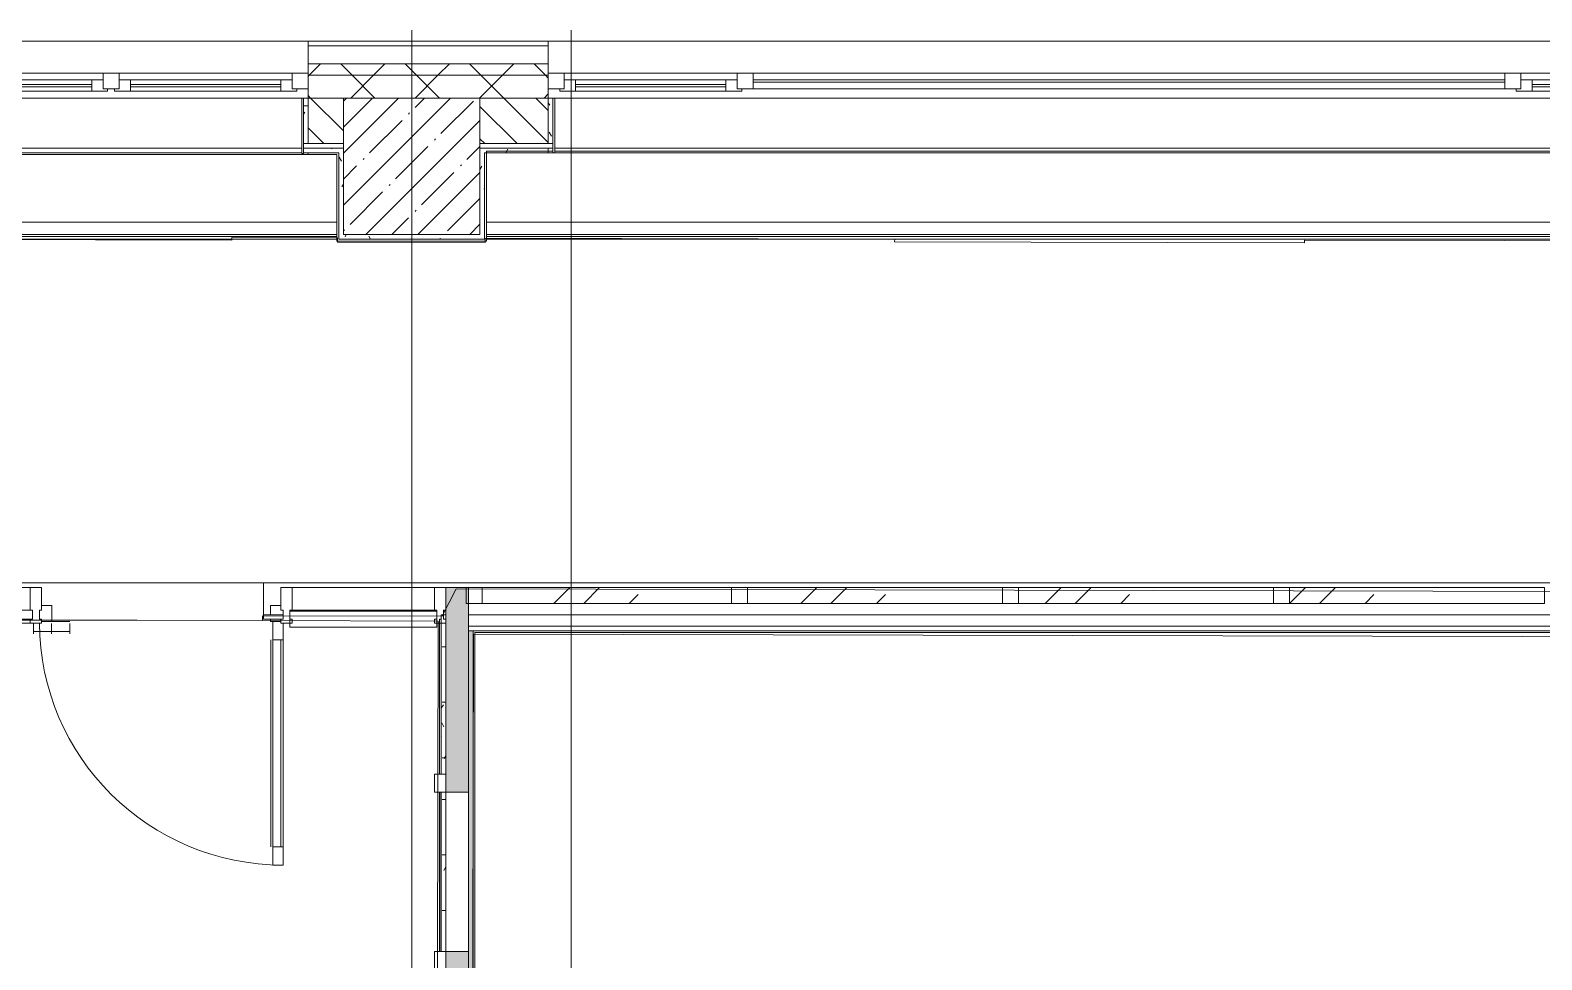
# Model space of a CAD drawing. Header units: millimetres. Extents: x -213911 to 415037, y -3642 to 107391.
# Drawn here: x 58850 to 65487, y 23178 to 27262 of the extents above; entities that cross this region are included whole.
import ezdxf

# ---------------------------------------------------------------- set-up
doc = ezdxf.new("R2010")
doc.units = ezdxf.units.MM
for name, color, linetype, lineweight in [('A-AREA-BNDY', 7, 'Continuous', 5), ('A-DETL-GENF', 7, 'Continuous', 9), ('A-FLOR', 7, 'Continuous', 9), ('A-GLAZ', 7, 'Continuous', 9), ('A-GLAZ-1', 7, 'Continuous', 5), ('A-GLAZ-CURT', 7, 'Continuous', 9), ('A-GLAZ-CURT-1', 7, 'Continuous', 5), ('A-GLAZ-CURT-2', 7, 'Continuous', 20), ('A-GLAZ-CWMG', 7, 'Continuous', 9), ('A-GLAZ-CWMG-1', 7, 'Continuous', 20), ('A-WALL', 7, 'Continuous', 5), ('I-WALL', 7, 'Continuous', 5), ('S-COLS', 7, 'Continuous', 9), ('S-COLS-1', 7, 'Continuous', 5), ('Оси', 7, 'Continuous', 9)]:
    doc.layers.add(name, color=color, linetype=linetype, lineweight=lineweight)
for name, color, linetype, lineweight, true_color in [('A-DOOR-1', 7, 'Continuous', 5, 0xc0c0c0), ('A-DOOR-5', 7, 'Continuous', 5, 0xb2b8bf), ('A-DOOR-6', 7, 'Continuous', 5, 0xe2e8ef), ('A-WALL-1', 9, 'Continuous', 5, 0x808080), ('A-WALL-FNSH-1', 9, 'Continuous', 5, 0x808080)]:
    doc.layers.add(name, color=color, linetype=linetype, lineweight=lineweight, true_color=true_color)
pattern_1 = [(45, (64.7, -136.06), (-141.42136, 141.42136), []), (135, (64.7, -136.06), (-141.42136, -141.42136), [])]
pattern_2 = [(0, (64.7, -136.06), (243.84, 60.96), [20.117, -162.763, 20.117, -162.763, -975.36]), (0, (64.7, -136.06), (243.84, 60.96), [-365.76, 20.117, -345.643, 20.117, -162.763, -426.72]), (0, (64.7, -136.06), (243.84, 60.96), [-914.4, 20.117, -101.803, 20.117, -284.683]), (120, (156.14, -105.58), (-174.71291, 180.691634), [20.117, -162.763, 20.117, -162.763, -975.36]), (120, (156.14, -105.58), (-174.71291, 180.691634), [-365.76, 20.117, -345.643, 20.117, -162.763, -426.72]), (120, (156.14, -105.58), (-174.71291, 180.691634), [-914.4, 20.117, -101.803, 20.117, -284.683]), (240, (186.62, 16.34), (-69.12709, -241.651634), [20.117, -162.763, 20.117, -162.763, -975.36]), (240, (186.62, 16.34), (-69.12709, -241.651634), [-365.76, 20.117, -345.643, 20.117, -162.763, -426.72]), (240, (186.62, 16.34), (-69.12709, -241.651634), [-914.4, 20.117, -101.803, 20.117, -284.683])]

# ---------------------------------------------------------------- blocks, each defined once
blk = doc.blocks.new('Системная панель - Стекло - 70мм-31693619-Объем проектирования 1 этажа')
at = {"layer": 'A-GLAZ-CURT-1'}
h = blk.add_hatch(dxfattribs=at)
h.set_pattern_fill('FP_58', color=256, style=0, pattern_type=2)
h.set_pattern_definition([(225, (61517.5, 24715), (565.685, -565.685), [400, -1200]), (225, (61917.5, 24915), (565.685, -565.685), [1200, -400]), (225, (61117.5, 25115), (565.685, -565.685), [400, -1200])])
h.paths.add_polyline_path([(547.5, 35), (-547.5, 35), (-547.5, -35), (547.5, -34.3), (547.5, 25)])
at = {"layer": 'A-GLAZ-CURT-2'}
for p, q in [((547.5, 35), (-547.5, 35)), ((-547.5, 35), (-547.5, -35)), ((547.5, -35), (547.5, 35)), ((-547.5, -35), (547.5, -35))]:
    blk.add_line(p, q, dxfattribs=at)
blk = doc.blocks.new('Прямоугольный импост - 50 x 70 мм-23766079-Объем проектирования 1 этажа')
at = {"layer": 'A-GLAZ-CWMG-1'}
for p, q in [((-35, 35), (35, 35)), ((-35, -35), (-35, 35)), ((35, 35), (35, -35)), ((35, -35), (-35, -35))]:
    blk.add_line(p, q, dxfattribs=at)
blk = doc.blocks.new('Системная панель - Стекло - 70мм-31693620-Объем проектирования 1 этажа')
at = {"layer": 'A-GLAZ-CURT-1'}
h = blk.add_hatch(dxfattribs=at)
h.set_pattern_fill('FP_77', color=256, style=0, pattern_type=2)
h.set_pattern_definition([(225, (63885, 24715), (565.685, -565.685), [400, -1200]), (225, (64285, 24915), (565.685, -565.685), [1200, -400]), (225, (63485, 25115), (565.685, -565.685), [400, -1200])])
h.paths.add_polyline_path([(-560, 35), (-560, -35), (560, -35), (560, 35)])
at = {"layer": 'A-GLAZ-CURT-2'}
for p, q in [((560, 35), (-560, 35)), ((-560, 35), (-560, -35)), ((560, -35), (560, 35)), ((-560, -35), (560, -35))]:
    blk.add_line(p, q, dxfattribs=at)
blk = doc.blocks.new('PNS_Панель прямоугольная - Нр_Стекло - 40мм-32305525-Объем проектирования 1 этажа')
at = {"layer": 'A-GLAZ-1'}
for p, q in [((-312.5, 0), (312.5, 0)), ((-227.5, 0), (-302.5, 0)), ((-302.5, -40), (302.5, -40))]:
    blk.add_line(p, q, dxfattribs=at)
blk = doc.blocks.new('Прямоугольный импост - Импост структурный с накладкой - 160мм Темный-32302294-Объем проектирования 1 этажа')
at = {"layer": 'A-GLAZ-CWMG-1'}
for p, q in [((-25, 40), (-25, 140)), ((-25, 140), (25, 140)), ((25, 140), (25, 40)), ((-15, 40), (-25, 40)), ((-25, -17), (-25, 0)), ((-25, 0), (-15, 0)), ((-15, 0), (-15, 40)), ((15, 40), (15, 0)), ((25, 40), (15, 40)), ((15, 0), (25, 0)), ((25, 0), (25, -17)), ((25, -17), (-25, -17))]:
    blk.add_line(p, q, dxfattribs=at)
blk = doc.blocks.new('Прямоугольный импост - 50 x 70 мм-V67-Объем проектирования 1 этажа')
at = {"layer": 'A-GLAZ-CWMG-1'}
for p, q in [((-35, 35), (35, 35)), ((-35, -35), (-35, 35)), ((35, 35), (35, -35)), ((35, -35), (-35, -35))]:
    blk.add_line(p, q, dxfattribs=at)
blk = doc.blocks.new('Дверь_Витражная_остекление_ - В-6 витраж-32305533-Объем проектирования 1 этажа')
at = {"layer": 'A-DETL-GENF'}
for p, q in [((-535, 1080), (-490, 1080)), ((-535, 1080), (-535, 17)), ((-490, 1080), (-535, 1080)), ((-535, 1080), (-535, 17)), ((-490, 1080), (-490, 10)), ((-490, 10), (-490, 1080)), ((-535, 1000), (-490, 1000)), ((-525, 1000), (-525, 90)), ((-481, 1000), (-481, 90)), ((-535, 90), (-490, 90)), ((-490, 10), (-525, 10)), ((-525, 10), (-490, 10)), ((-480, 10), (-525, 10)), ((-480, 0), (-480, 10)), ((401, 64), (401, 19)), ((561, 54), (401, 54)), ((525, 10), (401, 10)), ((480, -60), (480, 10)), ((480, 10), (525, 10)), ((481, 19), (481, 64)), ((481, 64), (481, 19)), ((561, 64), (561, 19)), ((-525, -60), (-480, -60)), ((-480, -60), (-480, -20)), ((525, -60), (480, -60))]:
    blk.add_line(p, q, dxfattribs=at)
at = {"layer": 'A-DOOR-6'}
blk.add_line((-535, 1080), (-535, 17), dxfattribs=at)
blk.add_arc((-535, 10), 1070, 0.37674, 90, dxfattribs=at)
blk = doc.blocks.new('Прямоугольный импост - Импост структурный с накладкой - 160мм Темный-V72-Объем проектирования 1 этажа')
at = {"layer": 'A-GLAZ-CWMG-1'}
for p, q in [((-25, 40), (-25, 140)), ((-25, 140), (25, 140)), ((25, 140), (25, 40)), ((-15, 40), (-25, 40)), ((-25, -17), (-25, 0)), ((-25, 0), (-15, 0)), ((-15, 0), (-15, 40)), ((15, 40), (15, 0)), ((25, 40), (15, 40)), ((15, 0), (25, 0)), ((25, 0), (25, -17)), ((25, -17), (-25, -17))]:
    blk.add_line(p, q, dxfattribs=at)
blk = doc.blocks.new('Системная панель - Стекло - 70мм-V80-Объем проектирования 1 этажа')
at = {"layer": 'A-GLAZ-CURT-1'}
h = blk.add_hatch(dxfattribs=at)
h.set_pattern_fill('FP_97', color=256, style=0, pattern_type=2)
h.set_pattern_definition([(225, (65075, 24715), (565.685, -565.685), [400, -1200]), (225, (65475, 24915), (565.685, -565.685), [1200, -400]), (225, (64675, 25115), (565.685, -565.685), [400, -1200])])
h.paths.add_polyline_path([(560, 35), (-560, 35), (-560, -35), (560, -35), (560, 25)])
at = {"layer": 'A-GLAZ-CURT-2'}
for p, q in [((560, 35), (-560, 35)), ((-560, 35), (-560, -35)), ((560, -35), (560, 35)), ((-560, -35), (560, -35))]:
    blk.add_line(p, q, dxfattribs=at)
blk = doc.blocks.new('Прямоугольный импост - Импост структурный с накладкой - 160мм Темный-32305521-Объем проектирования 1 этажа')
at = {"layer": 'A-GLAZ-CWMG'}
for p, q in [((58180, 24950), (58785, 24950)), ((58180, 24793), (58785, 24793))]:
    blk.add_line(p, q, dxfattribs=at)
blk = doc.blocks.new('120_Окно_СКБ_2Ст - 120_Окно_СКБ_2Ст 2300х2400 _мал створка справа_-19949978-Объем проектирования 1 этажа')
at = {"layer": 'A-GLAZ'}
for p, q in [((-1150, -75), (-1150, -5)), ((-1150, -5), (-1080, -5)), ((-1080, -5), (-1080, -75)), ((250, -35), (-1080, -35)), ((-1080, -35), (-1080, -75)), ((-1030, -85), (-1030, -35)), ((200, -85), (200, -35)), ((250, -75), (250, -5)), ((250, -5), (320, -5)), ((250, -75), (250, -35)), ((320, -5), (320, -75)), ((1080, -35), (320, -35)), ((320, -35), (320, -75)), ((370, -85), (370, -35)), ((1030, -85), (1030, -35)), ((1080, -75), (1080, -5)), ((1080, -5), (1150, -5)), ((1080, -75), (1080, -35)), ((1150, -5), (1150, -75)), ((-1080, -75), (-1150, -75)), ((-1080, -75), (-1100, -75)), ((-1100, -75), (-1100, -85)), ((-1100, -85), (270, -85)), ((270, -85), (-1100, -85)), ((320, -75), (250, -75)), ((270, -75), (250, -75)), ((270, -85), (270, -75)), ((320, -75), (300, -75)), ((300, -75), (300, -85)), ((300, -85), (1100, -85)), ((1100, -85), (300, -85)), ((1150, -75), (1080, -75)), ((1100, -75), (1080, -75)), ((1100, -85), (1100, -75))]:
    blk.add_line(p, q, dxfattribs=at)
at = {"layer": 'A-GLAZ-1'}
for p, q in [((1150, -5), (-1150, -5)), ((-1030, -55), (200, -55)), ((200, -65), (-1030, -65)), ((370, -55), (1030, -55)), ((1030, -65), (370, -65)), ((-1150, -75), (-1100, -75)), ((270, -75), (300, -75)), ((1100, -75), (1150, -75))]:
    blk.add_line(p, q, dxfattribs=at)
blk = doc.blocks.new('120_Окно_СКБ_3Ст - 120_Окно_СКБ_3Ст_5100-21641134-Объем проектирования 1 этажа')
at = {"layer": 'A-GLAZ'}
for p, q in [((-2550, -75), (-2550, -5)), ((-2550, -5), (-2480, -5)), ((-2480, -5), (-2480, -75)), ((-1720, -35), (-2480, -35)), ((-2480, -35), (-2480, -75)), ((-2430, -85), (-2430, -35)), ((-1770, -85), (-1770, -35)), ((-1720, -75), (-1720, -5)), ((-1720, -5), (-1650, -5)), ((-1720, -75), (-1720, -35)), ((-1650, -5), (-1650, -75)), ((1650, -75), (1650, -5)), ((1650, -5), (1720, -5)), ((1720, -5), (1720, -75)), ((2480, -35), (1720, -35)), ((1720, -35), (1720, -75)), ((1770, -85), (1770, -35)), ((2430, -85), (2430, -35)), ((2480, -75), (2480, -5)), ((2480, -5), (2550, -5)), ((2480, -75), (2480, -35)), ((2550, -5), (2550, -75)), ((-2480, -75), (-2550, -75)), ((-2480, -75), (-2500, -75)), ((-2500, -75), (-2500, -85)), ((-2500, -85), (-1700, -85)), ((-1700, -85), (-2500, -85)), ((-1650, -75), (-1720, -75)), ((-1700, -75), (-1720, -75)), ((-1700, -85), (-1700, -75)), ((1720, -75), (1650, -75)), ((1720, -75), (1700, -75)), ((1700, -75), (1700, -85)), ((1700, -85), (2500, -85)), ((2500, -85), (1700, -85)), ((2550, -75), (2480, -75)), ((2500, -75), (2480, -75)), ((2500, -85), (2500, -75))]:
    blk.add_line(p, q, dxfattribs=at)
at = {"layer": 'A-GLAZ-1'}
for p, q in [((2550, -5), (-2550, -5)), ((-2430, -55), (-1770, -55)), ((-1770, -65), (-2430, -65)), ((1650, -35), (-1650, -35)), ((1650, -45), (-1650, -45)), ((1770, -55), (2430, -55)), ((2430, -65), (1770, -65)), ((-2550, -75), (-2500, -75)), ((-1700, -75), (1700, -75)), ((2500, -75), (2550, -75))]:
    blk.add_line(p, q, dxfattribs=at)
blk = doc.blocks.new('Штора противопожарная_Рен - ШТ_700х700-22567375-Объем проектирования 1 этажа')
at = {"layer": 'A-DOOR-1'}
for p, q in [((-430, 100), (-350, 100)), ((-430, 50), (-430, 100)), ((-350, 100), (-350, 50)), ((-350, 77.5), (350, 77.5)), ((-350, 72.5), (-350, 77.5)), ((350, 72.5), (-350, 72.5)), ((350, 100), (430, 100)), ((350, 50), (350, 100)), ((350, 77.5), (350, 72.5)), ((430, 100), (430, 50)), ((-350, 50), (-430, 50)), ((430, 50), (350, 50))]:
    blk.add_line(p, q, dxfattribs=at)
blk = doc.blocks.new('Системная панель - Стекло - 70мм-32304938-Объем проектирования 1 этажа')
at = {"layer": 'A-GLAZ-CURT-2'}
for p, q in [((322.5, 35), (-322.5, 35)), ((-322.5, 35), (-322.5, -35)), ((322.5, -35), (322.5, 35)), ((-322.5, -35), (322.5, -35))]:
    blk.add_line(p, q, dxfattribs=at)
blk = doc.blocks.new('Прямоугольный импост - Импост структурный с накладкой - 160мм Темный-32304618-Объем проектирования 1 этажа')
at = {"layer": 'A-GLAZ-CWMG'}
for p, q in [((59935, 24950), (60560, 24950)), ((59935, 24845), (59935, 24850)), ((59935, 24850), (60560, 24850)), ((60560, 24850), (60560, 24845))]:
    blk.add_line(p, q, dxfattribs=at)
blk = doc.blocks.new('Системная панель - Стекло - 70мм-V195-Объем проектирования 1 этажа')
at = {"layer": 'A-GLAZ-CURT-1'}
h = blk.add_hatch(dxfattribs=at)
h.set_pattern_fill('FP_184', color=256, style=0, pattern_type=2)
h.set_pattern_definition([(225, (62695, 24715), (565.685, -565.685), [400, -1200]), (225, (63095, 24915), (565.685, -565.685), [1200, -400]), (225, (62295, 25115), (565.685, -565.685), [400, -1200])])
h.paths.add_polyline_path([(-560, 35), (-560, -35), (560, -35), (560, 35)])
at = {"layer": 'A-GLAZ-CURT-2'}
for p, q in [((560, 35), (-560, 35)), ((-560, 35), (-560, -35)), ((560, -35), (560, 35)), ((-560, -35), (560, -35))]:
    blk.add_line(p, q, dxfattribs=at)
blk = doc.blocks.new('Прямоугольный импост - Импост структурный с накладкой - 160мм Темный-32302318-Объем проектирования 1 этажа')
at = {"layer": 'A-GLAZ-CWMG-1'}
for p, q in [((0, 140), (-50, 140)), ((-50, 140), (-50, 40)), ((0, 40), (0, 140)), ((-50, 40), (-40, 40)), ((-40, 0), (-50, 0)), ((-50, 0), (-50, -17)), ((-40, 40), (-40, 0)), ((-10, 0), (-10, 40)), ((-10, 40), (0, 40)), ((0, 0), (-10, 0)), ((0, -17), (0, 0)), ((-50, -17), (0, -17))]:
    blk.add_line(p, q, dxfattribs=at)
blk = doc.blocks.new('Зашивка приборов отопления9 - Зашивка приборов отопления-33277916-Объем проектирования 1 этажа')
at = {"layer": 'A-WALL'}
for p, q in [((53977, 26880), (51733, 26880)), ((51578, 26555), (54132, 26555)), ((54132, 26555), (51578, 26555)), ((51570, 26500), (51570, 26480)), ((51570, 26480), (54132, 26480))]:
    blk.add_line(p, q, dxfattribs=at)
blk = doc.blocks.new('Зашивка приборов отопления10 - Зашивка приборов отопления-33278020-Объем проектирования 1 этажа')
at = {"layer": 'A-WALL'}
for p, q in [((51870, 26880), (51850, 26880)), ((56922, 26880), (51878, 26880)), ((51578, 26555), (56922, 26555)), ((56922, 26555), (51578, 26555)), ((51578, 26480), (56922, 26480))]:
    blk.add_line(p, q, dxfattribs=at)

msp = doc.modelspace()

# ---------------------------------------------------------------- hatches: boundary and pattern name
at = {"layer": 'A-WALL'}
h = msp.add_hatch(dxfattribs=at)
h.set_pattern_fill('FP_24', color=256, style=0, pattern_type=2)
h.set_pattern_definition(pattern_1)
h.paths.add_polyline_path([(84814.7, 27063.9), (85034.7, 27063.9), (85034.7, 27113.9), (80414.7, 27113.9), (80414.7, 27063.9), (84813, 27063.9)])
h.paths.add_polyline_path([(77314.7, 27063.9), (77314.7, 27113.9), (76414.7, 27113.9), (76414.7, 27063.9), (77106.8, 27063.9)])
h.paths.add_polyline_path([(74314.7, 27063.9), (74314.7, 27113.9), (72974.7, 27113.9), (72974.7, 27063.9), (74012.2, 27063.9)])
h.paths.add_polyline_path([(68274.7, 27063.9), (70874.7, 27063.9), (70874.7, 27113.9), (68274.7, 27113.9)])
h.paths.add_polyline_path([(66791.5, 27063.9), (67174.7, 27063.9), (67174.7, 27113.9), (66224.7, 27113.9), (66224.7, 27063.9)])
h.paths.add_polyline_path([(60069.7, 27063.9), (61124.7, 27063.9), (61124.7, 27113.9), (60069.7, 27113.9), (60069.7, 27073.9)])
h.paths.add_polyline_path([(57507.7, 27063.9), (57769.7, 27063.9), (57769.7, 27113.9), (56924.7, 27113.9), (56924.7, 27063.9)])
h.paths.add_polyline_path([(54824.7, 27063.9), (54824.7, 27113.9), (53924.7, 27113.9), (53924.7, 27063.9), (54413.1, 27063.9)])
h.paths.add_polyline_path([(50924.7, 27063.9), (51824.7, 27063.9), (51824.7, 27113.9), (50924.7, 27113.9), (50924.7, 27073.9)])
h.paths.add_polyline_path([(47724.7, 27063.9), (48824.7, 27063.9), (48824.7, 27113.9), (47724.7, 27113.9), (47724.7, 27073.9)])
h.paths.add_polyline_path([(43066.2, 27063.9), (44624.7, 27063.9), (44624.7, 27113.9), (42224.7, 27113.9), (42224.7, 27063.9), (42844.7, 27063.9)])
h = msp.add_hatch(dxfattribs=at)
h.set_pattern_fill('FP_24', color=256, style=0, pattern_type=2)
h.set_pattern_definition(pattern_1)
h.paths.add_polyline_path([(73604.7, 26963.9), (74314.7, 26963.9), (74314.7, 27063.9), (72974.7, 27063.9), (72974.7, 26963.9), (72980.6, 26963.9)])
h.paths.add_polyline_path([(42844.7, 26963.9), (44624.7, 26963.9), (44624.7, 27063.9), (42224.7, 27063.9), (42224.7, 26963.9), (42824.7, 26963.9)])
h.paths.add_polyline_path([(84327.5, 26963.9), (85034.7, 26963.9), (85034.7, 27063.9), (80414.7, 27063.9), (80414.7, 26963.9), (84164.7, 26963.9)])
h.paths.add_polyline_path([(47724.7, 26963.9), (48824.7, 26963.9), (48824.7, 27063.9), (47724.7, 27063.9), (47724.7, 27003.6)])
h.paths.add_polyline_path([(50924.7, 26963.9), (51824.7, 26963.9), (51824.7, 27063.9), (50924.7, 27063.9), (50924.7, 27003.9)])
h.paths.add_polyline_path([(53924.7, 26963.9), (54824.7, 26963.9), (54824.7, 27063.9), (53924.7, 27063.9), (53924.7, 27003.9)])
h.paths.add_polyline_path([(57414.7, 26963.9), (57769.7, 26963.9), (57769.7, 27063.9), (56924.7, 27063.9), (56924.7, 26963.9)])
h.paths.add_polyline_path([(77106.8, 26963.9), (77314.7, 26963.9), (77314.7, 27063.9), (76414.7, 27063.9), (76414.7, 26963.9), (76814.7, 26963.9)])
h.paths.add_polyline_path([(60069.7, 26963.9), (61124.7, 26963.9), (61124.7, 27063.9), (60069.7, 27063.9), (60069.7, 27003.9)])
h.paths.add_polyline_path([(67124.7, 26963.9), (67142.7, 26965.9), (67142.7, 26973.9), (67174.7, 26973.9), (67174.7, 27063.9), (66224.7, 27063.9), (66224.7, 26963.9), (66824.7, 26963.9)])
h.paths.add_polyline_path([(70374.7, 26963.9), (70874.7, 26963.9), (70874.7, 27063.9), (68274.7, 27063.9), (68274.7, 26973.9), (68306.7, 26973.9), (68306.7, 26965.9), (70041.4, 26963.9)])
h = msp.add_hatch(dxfattribs=at)
h.set_pattern_fill('FP_2', color=256, style=0, pattern_type=2)
h.set_pattern_definition([(135, (64.7, -136.06), (-70.71068, -70.71068), [])])
h.paths.add_polyline_path([(42824.7, 26763.9), (44624.7, 26763.9), (44624.7, 26963.9), (42824.7, 26963.9), (42824.7, 26886.2)])
h.paths.add_polyline_path([(56924.7, 26763.9), (57769.7, 26763.9), (57769.7, 26963.9), (56924.7, 26963.9), (56924.7, 26886.2)])
h.paths.add_polyline_path([(80714.7, 26763.9), (80714.7, 26963.9), (80414.7, 26963.9), (80414.7, 26763.9)])
h.paths.add_polyline_path([(54224.7, 26763.9), (54224.7, 26963.9), (53924.7, 26963.9), (53924.7, 26763.9)])
h.paths.add_polyline_path([(76814.7, 26763.9), (76814.7, 26963.9), (76414.7, 26963.9), (76414.7, 26763.9), (76591, 26763.9)])
h.paths.add_polyline_path([(60069.7, 26763.9), (60224.7, 26763.9), (60224.7, 26963.9), (60069.7, 26963.9), (60069.7, 26800.4)])
h.paths.add_polyline_path([(60824.7, 26763.9), (61124.7, 26763.9), (61124.7, 26963.9), (60824.7, 26963.9), (60824.7, 26817.8)])
h.paths.add_polyline_path([(74314.7, 26763.9), (74314.7, 26963.9), (74104.7, 26963.9), (74104.7, 26763.9)])
h.paths.add_polyline_path([(47724.7, 26763.9), (48224.7, 26763.9), (48223.9, 26963.9), (47724.7, 26963.9), (47724.7, 26886.2)])
h.paths.add_polyline_path([(51464.7, 26763.9), (51824.7, 26763.9), (51824.7, 26963.9), (50924.7, 26963.9), (50924.7, 26763.9), (51406.5, 26763.9)])
h.paths.add_polyline_path([(73604.7, 26763.9), (73604.7, 26963.9), (72974.7, 26963.9), (72974.7, 26763.9), (73496.4, 26763.9)])
h.paths.add_polyline_path([(66848.7, 26763.9), (67124.7, 26763.9), (67124.7, 26963.9), (66824.7, 26963.9), (66824.7, 26763.9)])
h.paths.add_polyline_path([(70374.7, 26763.9), (70374.7, 26963.9), (68274.7, 26963.9), (68270.7, 26763.9), (69886.1, 26763.9)])
at = {"layer": 'I-WALL'}
h = msp.add_hatch(dxfattribs=at)
h.set_pattern_fill('FP_191', color=256, style=0, pattern_type=2)
h.set_pattern_definition(pattern_2)
h.paths.add_polyline_path([(60049.7, 26763.9), (60069.7, 26763.9), (60069.7, 26963.9), (60049.7, 26963.9), (60049.7, 26800)])
h = msp.add_hatch(dxfattribs=at)
h.set_pattern_fill('FP_191', color=256, style=0, pattern_type=2)
h.set_pattern_definition(pattern_2)
h.paths.add_polyline_path([(61144.7, 26763.9), (61144.7, 26963.9), (61124.7, 26963.9), (61124.7, 26763.9)])
h = msp.add_hatch(dxfattribs=at)
h.set_pattern_fill('FP_191', color=256, style=0, pattern_type=2)
h.set_pattern_definition(pattern_2)
h.paths.add_polyline_path([(60204.7, 26723.9), (60224.7, 26723.9), (60224.7, 26743.9), (60049.7, 26743.9), (60049.7, 26723.9), (60086.5, 26723.9)])
h.paths.add_polyline_path([(57614.7, 26723.9), (57789.7, 26723.9), (57789.7, 26743.9), (57614.7, 26743.9)])
h = msp.add_hatch(dxfattribs=at)
h.set_pattern_fill('FP_191', color=256, style=0, pattern_type=2)
h.set_pattern_definition(pattern_2)
h.paths.add_polyline_path([(60224.7, 26343.9), (60224.7, 26723.9), (60204.7, 26723.9), (60204.7, 26343.9)])
h = msp.add_hatch(dxfattribs=at)
h.set_pattern_fill('FP_191', color=256, style=0, pattern_type=2)
h.set_pattern_definition(pattern_2)
h.paths.add_polyline_path([(60824.7, 26363.9), (60844.7, 26364.6), (60844.7, 26743.9), (60824.7, 26743.9), (60824.7, 26418.9)])
h = msp.add_hatch(dxfattribs=at)
h.set_pattern_fill('FP_191', color=256, style=0, pattern_type=2)
h.set_pattern_definition(pattern_2)
h.paths.add_polyline_path([(60852.7, 26723.9), (61124.7, 26723.9), (61124.7, 26743.9), (60844.7, 26743.9), (60844.7, 26723.9)])
h.paths.add_polyline_path([(66204.7, 26723.9), (66224.7, 26723.9), (66224.7, 26743.9), (66204.7, 26743.9), (66204.7, 26730.9)])
h = msp.add_hatch(dxfattribs=at)
h.set_pattern_fill('FP_191', color=256, style=0, pattern_type=2)
h.set_pattern_definition(pattern_2)
h.paths.add_polyline_path([(60694.7, 26343.9), (60844.7, 26343.9), (60844.7, 26363.9), (60224.7, 26363.9), (60224.7, 26343.9)])
h = msp.add_hatch(dxfattribs=at)
h.set_pattern_fill('FP_41', color=256, style=0, pattern_type=2)
h.set_pattern_definition([(135, (64.7, -136.06), (-150.8683, -150.8683), [213.36, -35.56, 7.112, -35.56]), (135, (64.7, 14.71), (-150.8683, -150.8683), []), (50, (64.7, -136.06), (255.0577, -22.3145), [26.67, -293.37]), (355, (64.7, -136.06), (-49.3404, 267.4791), [21.336, -234.696]), (100.451, (85.96, -137.92), (205.7195, 245.1636), [22.666, -249.326]), (46.184, (64.7, -64.94), (379.511, -58.86), [40.005, -440.055]), (96.636, (96.33, -69.85), (332.3634, 346.399), [33.999, -373.989]), (351.184, (64.7, -64.94), (332.3669, 346.3953), [32.004, -352.044]), (21, (100.26, -82.72), (212.2602, -143.1711), [26.67, -293.37]), (326, (100.26, -82.72), (86.5224, 257.8632), [21.336, -234.696]), (71.451, (117.95, -94.65), (298.78395, 114.6901), [22.666, -249.326]), (37.5, (64.7, -136.06), (4.32385, 118.37751), [6.706, -225.146, 6.706, -231.546, -235.585]), (37.5, (64.7, -136.06), (4.32385, 118.37751), [-470.103, 6.706, -228.879]), (7.5, (64.7, -136.06), (93.54758, 140.2533), [6.706, -129.134, 6.706, -219.812, -89.789]), (7.5, (64.7, -136.06), (93.54758, 140.2533), [-362.356, 6.706, -83.083]), (327.5, (-14.6, -136.06), (189.82734, -8.02019), [6.706, -82.194, 6.706, -270.662, -368.046]), (327.5, (-14.6, -136.06), (189.82734, -8.02019), [-366.268, 6.706, -361.34]), (317.5, (-50.16, -136.06), (207.38114, 35.59764), [6.706, -108.864, 6.706, -177.495, -261.366]), (317.5, (-50.16, -136.06), (207.38114, 35.59764), [-299.771, 6.706, -254.66])])
h.paths.add_polyline_path([(60774.7, 18463.9), (60774.7, 22613.9), (60674.7, 22613.9), (60674.7, 18463.9), (60762.2, 18463.9)])
h.paths.add_polyline_path([(60774.7, 23113.9), (60774.7, 23213.9), (60674.7, 23213.9), (60674.7, 23113.9), (60772.6, 23113.9)])
h.paths.add_polyline_path([(60774.7, 23913.9), (60774.7, 24813.9), (60674.7, 24813.9), (60674.7, 23913.9)])
h = msp.add_hatch(dxfattribs=at)
h.set_pattern_fill('FP_191', color=256, style=0, pattern_type=2)
h.set_pattern_definition(pattern_2)
h.paths.add_polyline_path([(60654.7, 23213.9), (60674.7, 23213.9), (60674.7, 23913.9), (60654.7, 23913.9)])
h.paths.add_polyline_path([(60674.7, 23993.9), (60674.7, 24693.9), (60664.7, 24693.9), (60664.7, 24683.9), (60654.7, 24673.9), (60654.7, 23993.9), (60663.5, 23993.9)])
h = msp.add_hatch(dxfattribs=at)
h.set_pattern_fill('FP_191', color=256, style=0, pattern_type=2)
h.set_pattern_definition(pattern_2)
h.paths.add_polyline_path([(60774.7, 18463.9), (60794.7, 18463.9), (60794.7, 24623.9), (60774.7, 24623.9), (60774.7, 18516.2)])
at = {"layer": 'S-COLS-1'}
h = msp.add_hatch(dxfattribs=at)
h.set_pattern_fill('FP_1', color=256, style=0, pattern_type=2)
h.set_pattern_definition([(45, (64.7, -136.06), (-114.04925, 114.04925), []), (45, (178.75, -136.06), (-114.04925, 114.04925), [201.612, -40.322, 6.706, -33.617])])
h.paths.add_polyline_path([(60602.3, 26363.9), (60824.7, 26363.9), (60824.7, 26963.9), (60224.7, 26963.9), (60224.7, 26363.9)])

# ---------------------------------------------------------------- linework, layer by layer
at = {"layer": 'A-AREA-BNDY', "flags": 128}
for points in [[(66199, 26336.1), (64445.7, 26340.3), (64445.6, 26328.3), (62645.6, 26332.5), (62645.7, 26344.5), (60847, 26348.7), (60846.9, 26328.7), (60199, 26330.2), (60199, 26350.2), (59735.7, 26351.3), (59735.7, 26339.3), (57935.7, 26343.5)], [(58769.1, 24671.6), (59869.1, 24669), (59869.1, 24689), (60659.1, 24687.1), (60719.4, 24807), (66847.4, 24792.6)]]:
    msp.add_lwpolyline(points, dxfattribs=at)
for points in [[(58202.8, 18590.9), (60626.8, 18585.2), (60636.1, 22579.2), (60236.1, 22580.1), (60237.5, 23136.1), (60637.5, 23135.2), (60641, 24666.2), (59869, 24668), (58769.1, 24670.6), (58217.1, 24671.9)], [(66715.6, 23170.9), (66718.9, 24594.9), (60796.9, 24608.8), (60782.4, 18428.8), (57622.4, 18436.3), (57606.8, 11785.3), (60160.8, 11779.3), (60161.7, 12186.3), (60817.7, 12184.7), (60816.8, 11784.7), (66160.8, 11772.2), (66161.7, 12172.2), (66561.7, 12171.3), (66569.2, 15365.2), (65719.2, 15367.2), (65736.4, 22673.2), (66186.4, 22672.2), (66187.6, 23172.2)]]:
    msp.add_lwpolyline(points, close=True, dxfattribs=at)
at = {"layer": 'A-FLOR'}
for p, q in [((66844.7, 24833.9), (58194.7, 24833.9)), ((59874.7, 24673.9), (59874.7, 24833.9)), ((59874.7, 24673.9), (59949.7, 24673.9))]:
    msp.add_line(p, q, dxfattribs=at)
at = {"layer": 'A-WALL'}
for p, q in [((57769.7, 27213.9), (60069.7, 27213.9)), ((61124.7, 27213.9), (66224.7, 27213.9)), ((61124.7, 27193.9), (60069.7, 27193.9)), ((61124.7, 27113.9), (60069.7, 27113.9)), ((61124.7, 27063.9), (60069.7, 27063.9)), ((60041.7, 26963.9), (57797.7, 26963.9)), ((60049.7, 26963.9), (61124.7, 26963.9)), ((60224.7, 26963.9), (60069.7, 26963.9)), ((60224.7, 26763.9), (60224.7, 26963.9)), ((61124.7, 26963.9), (60824.7, 26963.9)), ((60824.7, 26963.9), (60824.7, 26763.9)), ((66196.7, 26963.9), (61152.7, 26963.9)), ((60204.7, 26343.9), (60204.7, 26723.9)), ((60844.7, 26723.9), (60844.7, 26363.9)), ((60654.7, 23993.9), (60654.7, 24693.9)), ((60794.7, 24623.9), (60794.7, 18443.9)), ((60654.7, 23913.9), (60654.7, 23213.9))]:
    msp.add_line(p, q, dxfattribs=at)
at = {"layer": 'A-WALL-1'}
for p, q in [((60069.7, 26763.9), (60069.7, 27193.9)), ((61124.7, 26963.9), (61124.7, 27193.9)), ((61124.7, 26763.9), (61124.7, 26963.9)), ((61144.7, 26963.9), (61124.7, 26963.9)), ((61124.7, 26963.9), (61124.7, 26763.9)), ((60049.7, 26763.9), (60069.7, 26763.9)), ((60069.7, 26763.9), (60224.7, 26763.9)), ((60824.7, 26763.9), (61124.7, 26763.9)), ((61124.7, 26763.9), (61144.7, 26763.9)), ((60224.7, 26743.9), (60049.7, 26743.9)), ((60049.7, 26743.9), (60049.7, 26723.9)), ((60049.7, 26723.9), (60069.7, 26723.9)), ((60224.7, 26363.9), (60224.7, 26743.9)), ((60824.7, 26743.9), (60824.7, 26363.9)), ((61124.7, 26743.9), (60824.7, 26743.9)), ((60844.7, 26723.9), (61124.7, 26723.9)), ((61124.7, 26730.9), (61124.7, 26743.9)), ((60824.7, 26363.9), (60224.7, 26363.9)), ((60204.7, 26343.9), (60844.7, 26343.9)), ((60774.7, 24813.9), (60674.7, 24813.9)), ((60674.7, 23993.9), (60674.7, 24813.9)), ((60774.7, 24813.9), (60774.7, 23113.9)), ((60674.7, 24693.9), (60654.7, 24693.9)), ((60794.7, 24623.9), (60774.7, 24623.9)), ((60674.7, 23913.9), (60774.7, 23913.9)), ((60674.7, 23213.9), (60674.7, 23913.9)), ((60774.7, 23213.9), (60674.7, 23213.9))]:
    msp.add_line(p, q, dxfattribs=at)
at = {"layer": 'A-WALL-FNSH-1'}
for p, q in [((61124.7, 27213.9), (60069.7, 27213.9)), ((60069.7, 27213.9), (60069.7, 27193.9)), ((61124.7, 27193.9), (61124.7, 27213.9)), ((60049.7, 26963.9), (60041.7, 26963.9)), ((60041.7, 26963.9), (60041.7, 26719.9)), ((60049.7, 26719.9), (60049.7, 26963.9)), ((61152.7, 26963.9), (61144.7, 26963.9)), ((61144.7, 26963.9), (61144.7, 26722.9)), ((61152.7, 26722.9), (61152.7, 26963.9)), ((60041.7, 26719.9), (60049.7, 26719.9)), ((60204.7, 26723.9), (60069.7, 26723.9)), ((60069.7, 26723.9), (60069.7, 26715.9)), ((60069.7, 26715.9), (60196.7, 26715.9)), ((60196.7, 26715.9), (60196.7, 26335.9)), ((61124.7, 26730.9), (60852.7, 26730.9)), ((60852.7, 26730.9), (60852.7, 26723.9)), ((60852.7, 26335.9), (60852.7, 26722.9)), ((60852.7, 26722.9), (61124.7, 26722.9)), ((61124.7, 26722.9), (61124.7, 26730.9)), ((61144.7, 26722.9), (61152.7, 26722.9)), ((60844.7, 26363.9), (60844.7, 26343.9)), ((60196.7, 26335.9), (60852.7, 26335.9)), ((60654.7, 24673.9), (60646.7, 24673.9)), ((60646.7, 24673.9), (60646.7, 23993.9)), ((66704.7, 24623.9), (60794.7, 24623.9)), ((60802.7, 24615.9), (66704.7, 24615.9)), ((60802.7, 18435.9), (60802.7, 24615.9)), ((60646.7, 23913.9), (60646.7, 23213.9))]:
    msp.add_line(p, q, dxfattribs=at)
at = {"layer": 'I-WALL'}
for p, q in [((57797.7, 26963.9), (60041.7, 26963.9)), ((61152.7, 26963.9), (66196.7, 26963.9)), ((60069.7, 26715.9), (57769.7, 26715.9)), ((60041.7, 26743.9), (57797.7, 26743.9)), ((60041.7, 26723.9), (57797.7, 26723.9)), ((61144.7, 26743.9), (61124.7, 26743.9)), ((61124.7, 26730.9), (61144.7, 26730.9)), ((61144.7, 26723.9), (61124.7, 26723.9)), ((61144.7, 26722.9), (61124.7, 26722.9)), ((66196.7, 26743.9), (61152.7, 26743.9)), ((61152.7, 26730.9), (66196.7, 26730.9)), ((66196.7, 26723.9), (61152.7, 26723.9)), ((66196.7, 26722.9), (61152.7, 26722.9)), ((60196.7, 26355.9), (57622.7, 26355.9)), ((57642.7, 26363.9), (60196.7, 26363.9)), ((60852.7, 26363.9), (66196.7, 26363.9)), ((66196.7, 26355.9), (60852.7, 26355.9)), ((59874.7, 24693.9), (59959.7, 24693.9)), ((66724.7, 24693.9), (60774.7, 24693.9)), ((60774.7, 24643.9), (66724.7, 24643.9))]:
    msp.add_line(p, q, dxfattribs=at)
at = {"layer": 'S-COLS'}
for p, q in [((60824.7, 26963.9), (60224.7, 26963.9)), ((60224.7, 26963.9), (60224.7, 26763.9)), ((60824.7, 26763.9), (60824.7, 26963.9))]:
    msp.add_line(p, q, dxfattribs=at)
at = {"layer": 'S-COLS-1'}
for p, q in [((60224.7, 26763.9), (60224.7, 26363.9)), ((60824.7, 26363.9), (60824.7, 26763.9)), ((60224.7, 26363.9), (60824.7, 26363.9))]:
    msp.add_line(p, q, dxfattribs=at)
at = {"layer": 'Оси'}
for points in [[(60524.7, -2042.3), (60524.7, 2957.7), (60524.7, 22262), (60524.7, 27262)], [(62048.9, -2042.3), (62048.9, -1322.8), (61224.7, -759.5), (61224.7, 4240.5), (61224.7, 22262), (61224.7, 27262)]]:
    msp.add_lwpolyline(points, dxfattribs=at)

# ---------------------------------------------------------------- block references
at = {"layer": 'A-DOOR-1', "rotation": 89.99999999999991}
msp.add_blockref('Штора противопожарная_Рен - ШТ_700х700-22567375-Объем проектирования 1 этажа', (60724.7, 23563.9), dxfattribs=at)
at = {"layer": 'A-DOOR-5', "rotation": 180}
msp.add_blockref('Дверь_Витражная_остекление_ - В-6 витраж-32305533-Объем проектирования 1 этажа', (59424.7, 24673.9), dxfattribs=at)
at = {"layer": 'A-GLAZ', "color": 3}
for name, p in [('120_Окно_СКБ_2Ст - 120_Окно_СКБ_2Ст 2300х2400 _мал створка справа_-19949978-Объем проектирования 1 этажа', (58919.7, 27078.9)), ('120_Окно_СКБ_3Ст - 120_Окно_СКБ_3Ст_5100-21641134-Объем проектирования 1 этажа', (63674.7, 27078.9))]:
    msp.add_blockref(name, p, dxfattribs=at)
at = {"layer": 'A-GLAZ-1', "rotation": 180}
msp.add_blockref('PNS_Панель прямоугольная - Нр_Стекло - 40мм-32305525-Объем проектирования 1 этажа', (58547.2, 24673.9), dxfattribs=at)
at = {"layer": 'A-GLAZ-CURT', "rotation": 180}
for name, p in [('Системная панель - Стекло - 70мм-31693619-Объем проектирования 1 этажа', (61382.2, 24778.9)), ('Системная панель - Стекло - 70мм-V195-Объем проектирования 1 этажа', (62559.7, 24778.9)), ('Системная панель - Стекло - 70мм-31693620-Объем проектирования 1 этажа', (63749.7, 24778.9)), ('Системная панель - Стекло - 70мм-V80-Объем проектирования 1 этажа', (64939.7, 24778.9)), ('Системная панель - Стекло - 70мм-32304938-Объем проектирования 1 этажа', (60312.2, 24673.9))]:
    msp.add_blockref(name, p, dxfattribs=at)
at = {"layer": 'A-GLAZ-CWMG'}
for name, p in [('Прямоугольный импост - Импост структурный с накладкой - 160мм Темный-32305521-Объем проектирования 1 этажа', (64.7, -136.1)), ('Прямоугольный импост - Импост структурный с накладкой - 160мм Темный-32304618-Объем проектирования 1 этажа', (64.7, -136.1)), ('Прямоугольный импост - Импост структурный с накладкой - 160мм Темный-32302318-Объем проектирования 1 этажа', (60674.7, 24673.9))]:
    msp.add_blockref(name, p, dxfattribs=at)
at = {"layer": 'A-GLAZ-CWMG', "extrusion": (0, 0, -1)}
for name, p in [('Прямоугольный импост - Импост структурный с накладкой - 160мм Темный-32302294-Объем проектирования 1 этажа', (-58874.7, 24673.9)), ('Прямоугольный импост - Импост структурный с накладкой - 160мм Темный-V72-Объем проектирования 1 этажа', (-59974.7, 24673.9)), ('Прямоугольный импост - 50 x 70 мм-V67-Объем проектирования 1 этажа', (-60799.7, 24778.9)), ('Прямоугольный импост - 50 x 70 мм-23766079-Объем проектирования 1 этажа', (-61964.7, 24778.9)), ('Прямоугольный импост - 50 x 70 мм-23766079-Объем проектирования 1 этажа', (-63154.7, 24778.9)), ('Прямоугольный импост - 50 x 70 мм-23766079-Объем проектирования 1 этажа', (-64344.7, 24778.9))]:
    msp.add_blockref(name, p, dxfattribs=at)
at = {"layer": 'A-WALL'}
for name, p in [('Зашивка приборов отопления9 - Зашивка приборов отопления-33277916-Объем проектирования 1 этажа', (6064.7, -136.1)), ('Зашивка приборов отопления10 - Зашивка приборов отопления-33278020-Объем проектирования 1 этажа', (9274.7, -136.1))]:
    msp.add_blockref(name, p, dxfattribs=at)

doc.saveas('drawing.dxf')
